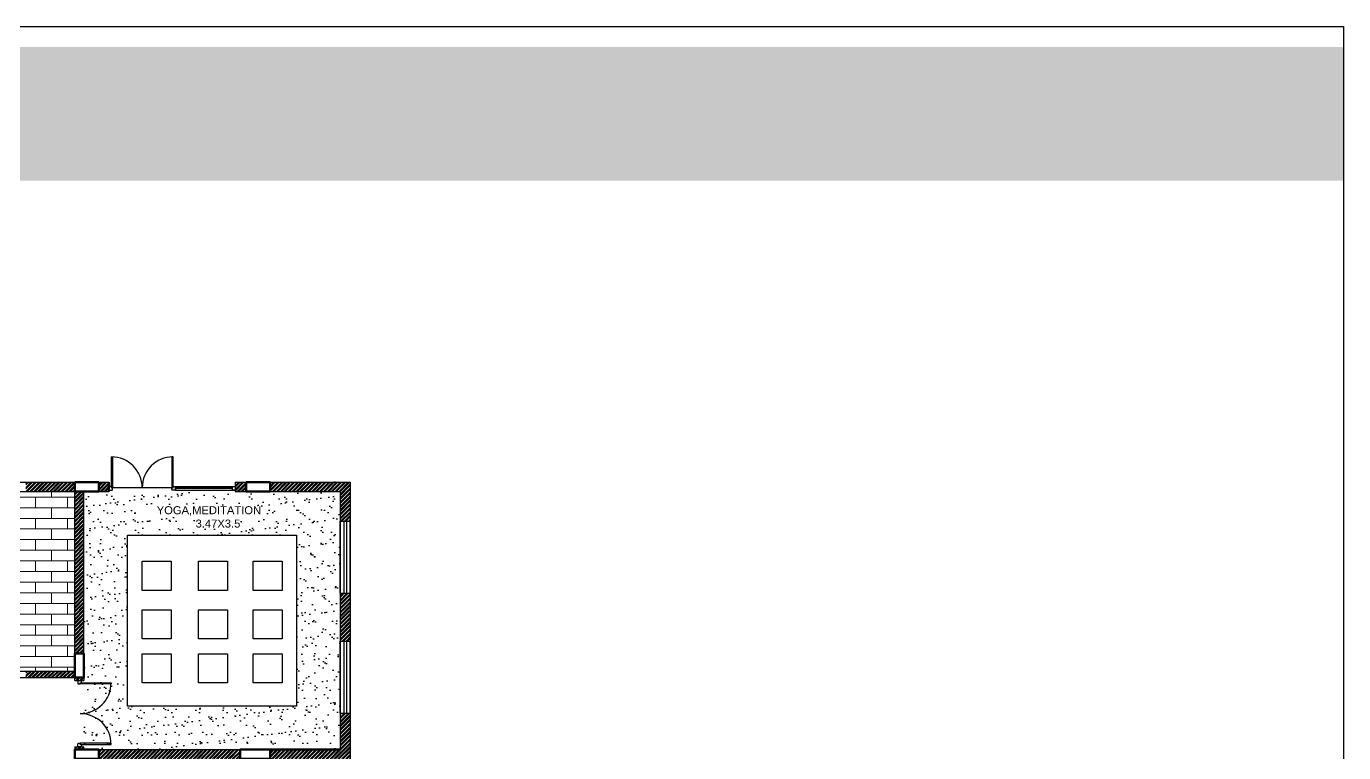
# Model space of a CAD drawing. Header units: millimetres. Extents: x 1521 to 3683, y 1649 to 3322.
# Drawn here: x 1620.91 to 1638.77, y 1667.38 to 1677.22 of the extents above; entities that cross this region are included whole.
import ezdxf

# ---------------------------------------------------------------- set-up
doc = ezdxf.new("R2010")
doc.units = ezdxf.units.MM
doc.header["$LTSCALE"] = 0.1
for name, color, linetype, lineweight in [('COL', 1, 'Continuous', 50), ('WALL', 7, 'Continuous', 50), ('WIN', 8, 'Continuous', 25)]:
    doc.layers.add(name, color=color, linetype=linetype, lineweight=lineweight)
doc.styles.add('WORKING', font='ARIALN.TTF')
pattern_1 = [(45, (959.437575, 807.466503), (-0.0265249055, 0.0265249055), []), (45, (959.437575, 807.48526), (-0.0265249055, 0.0265249055), [])]

# ---------------------------------------------------------------- blocks, each defined once
blk = doc.blocks.new('A$C3F6A36EA')
h = blk.add_hatch(color=10)
h.set_gradient(color1=(22, 110, 12), color2=(129, 189, 10), tint=0.46)
h.paths.add_polyline_path([(-44.213, 20.41), (-3.313, 20.41), (-3.313, 22.222), (-44.213, 22.222)])
at = {"color": 0}
blk.add_lwpolyline([(-44.213, 22.5), (-3.313, 22.5), (-3.313, -5.276), (-44.213, -5.276)], close=True, dxfattribs=at)

msp = doc.modelspace()

# ---------------------------------------------------------------- hatches: boundary and pattern name
h = msp.add_hatch()
h.set_pattern_fill('STEEL', color=256, scale=0.011815, style=0)
h.set_pattern_definition(pattern_1)
h.paths.add_polyline_path([(1617.6645, 1671.0414), (1617.611, 1671.0414), (1617.611, 1670.9166), (1617.6645, 1670.9166)])
h.paths.add_polyline_path([(1617.5676, 1670.7159), (1617.4863, 1670.7159), (1617.4863, 1669.9403), (1617.4863, 1668.8013), (1617.5676, 1668.8013)])
h.paths.add_polyline_path([(1617.4863, 1671.0414), (1616.754, 1671.0414), (1616.754, 1670.9166), (1617.4863, 1670.9166)])
h.paths.add_polyline_path([(1618.5439, 1671.0414), (1618.1145, 1671.0414), (1618.1145, 1670.9166), (1618.5439, 1670.9166)])
h.paths.add_polyline_path([(1619.1107, 1671.0414), (1618.8694, 1671.0414), (1618.8694, 1670.9166), (1619.1107, 1670.9166)])
h.paths.add_polyline_path([(1621.5705, 1671.0414), (1620.9085, 1671.0414), (1620.9085, 1670.9166), (1621.5705, 1670.9166)])
h.paths.add_polyline_path([(1622.034, 1671.0414), (1621.8959, 1671.0414), (1621.8959, 1670.9166), (1622.034, 1670.9166)])
h.paths.add_polyline_path([(1623.8919, 1671.0414), (1623.7441, 1671.0414), (1623.7441, 1670.9166), (1623.8919, 1670.9166)])
h.paths.add_polyline_path([(1625.3021, 1671.0414), (1624.9106, 1671.0414), (1624.2173, 1671.0414), (1624.2173, 1670.9166), (1625.1662, 1670.9166), (1625.1662, 1670.5122), (1625.3021, 1670.5122)])
h.paths.add_polyline_path([(1621.6952, 1670.9166), (1621.5705, 1670.9166), (1621.5705, 1668.7199), (1621.6952, 1668.7199)])
h.paths.add_polyline_path([(1621.5705, 1668.4831), (1620.9085, 1668.4831), (1620.9085, 1668.3945), (1621.5705, 1668.3945)])
h.paths.add_polyline_path([(1621.6952, 1668.3945), (1621.5705, 1668.3945), (1621.5705, 1668.3561), (1621.6952, 1668.3561)])
h.paths.add_polyline_path([(1619.1107, 1668.4831), (1618.1145, 1668.4831), (1618.1145, 1668.3945), (1619.1107, 1668.3945)])
h.paths.add_polyline_path([(1617.6645, 1668.4831), (1617.611, 1668.4831), (1617.611, 1668.3945), (1617.6645, 1668.3945)])
h = msp.add_hatch()
h.set_pattern_fill('AR-SAND', color=256, scale=0.059074, angle=45, style=0)
h.set_pattern_definition([(82.5, (684.849, 958.43), (-2.1111885, 1.977517), [0, -2.2807224, 0, -2.550808, 0, -2.4382723]), (52.5, (684.849, 958.43), (-1.11656, 4.872013), [0, -1.2303897, 0, -2.055651, 0, -0.7877495]), (12.5, (683.544, 957.125), (3.298091, 3.3100975), [0, -0.7502376, 0, -2.7008554, 0, -3.526117]), (2.5, (683.544, 957.125), (2.258281, 4.1207), [0, -0.375119, 0, -1.770561, 0, -2.0256416])])
h.paths.add_polyline_path([(1622.376, 1670.5551), (1624.4339, 1670.5551), (1624.4339, 1667.8053), (1622.376, 1667.8053)], flags=16)
h.paths.add_polyline_path([(1621.6952, 1670.9166), (1625.1662, 1670.9166), (1625.1662, 1667.4182), (1621.6952, 1667.4182)])
h = msp.add_hatch()
h.set_pattern_fill('STEEL', color=256, scale=0.011815, style=0)
h.set_pattern_definition(pattern_1)
h.paths.add_polyline_path([(1625.3021, 1669.5359), (1625.1662, 1669.5359), (1625.1662, 1668.8885), (1625.3021, 1668.8885)])
h.paths.add_polyline_path([(1625.3021, 1667.9122), (1625.1662, 1667.9122), (1625.1662, 1667.4182), (1624.2173, 1667.4182), (1624.2173, 1667.2934), (1625.3021, 1667.2934)])
h.paths.add_polyline_path([(1623.8105, 1667.4182), (1621.8959, 1667.4182), (1621.8959, 1667.2934), (1622.9552, 1667.2934), (1623.6856, 1667.2934), (1623.8105, 1667.2934)])
h.paths.add_polyline_path([(1621.6952, 1667.2934), (1621.5705, 1667.2934), (1621.5705, 1667.1915), (1621.6952, 1667.1915)])
h.paths.add_polyline_path([(1621.6952, 1667.4561), (1621.5705, 1667.4561), (1621.5705, 1667.4182), (1621.6952, 1667.4182)])
h.paths.add_polyline_path([(1624.2173, 1667.2934), (1624.0815, 1667.2934), (1624.0815, 1666.5684), (1624.2173, 1666.5684)])
h.paths.add_polyline_path([(1624.2173, 1666.2415), (1624.0815, 1666.2415), (1624.0815, 1666.2006), (1624.0815, 1665.979), (1624.2173, 1665.979)])
h.paths.add_polyline_path([(1624.0815, 1666.2006), (1623.7285, 1666.2006), (1623.7286, 1666.1557), (1623.7285, 1666.1557), (1623.7285, 1666.112), (1624.0815, 1666.112)])
h.paths.add_polyline_path([(1623.2792, 1666.1815), (1623.2793, 1666.1815), (1623.2792, 1666.2006), (1623.1067, 1666.2006), (1623.1067, 1665.5212), (1623.1954, 1665.5212), (1623.1954, 1666.112), (1623.2792, 1666.112)])
h.paths.add_polyline_path([(1621.6952, 1666.7093), (1621.6369, 1666.7093), (1621.5705, 1666.7093), (1621.5705, 1665.0046), (1621.6952, 1665.0046), (1621.6952, 1665.0514)])
h.paths.add_polyline_path([(1624.0815, 1665.5212), (1623.1954, 1665.5212), (1621.6952, 1665.5212), (1621.6952, 1665.4326), (1624.0815, 1665.4326)])
at = {"layer": 'WIN', "lineweight": 0}
h = msp.add_hatch(dxfattribs=at)
h.set_pattern_fill('AR-BRSTD', color=9, scale=0.002127, style=0)
h.set_pattern_definition([(0, (959.43757, 807.4665), (0, 0.14406363), []), (90, (959.43757, 807.4665), (-0.216068436, 0.14406363), [0.14406363, -0.14406363])])
edge = h.paths.add_edge_path()
edge.add_arc((1619.107, 1670.6398), 0.2072, 0, 360)
edge = h.paths.add_edge_path()
edge.add_arc((1618.645, 1670.6398), 0.2072, 0, 360)
h.paths.add_polyline_path([(1617.5676, 1668.8013), (1617.611, 1668.8013), (1617.611, 1668.4831), (1618.236, 1668.4831), (1618.236, 1669.1073), (1618.2896, 1669.1073), (1618.2896, 1668.4831), (1618.4028, 1668.4831), (1618.4028, 1668.7701), (1618.9834, 1668.7701), (1618.9834, 1668.699), (1619.2743, 1668.699), (1619.2743, 1668.4831), (1621.5705, 1668.4831), (1621.5705, 1670.9166), (1618.2896, 1670.9166), (1618.2896, 1670.2924), (1618.236, 1670.2924), (1618.236, 1670.9166), (1617.611, 1670.9166), (1617.611, 1670.7159), (1617.5676, 1670.7159)])
at = {"layer": 'WIN'}
h = msp.add_hatch(dxfattribs=at)
h.set_pattern_fill('AR-SAND', color=9, scale=0.004726, style=0)
h.set_pattern_definition([(37.5, (959.43757, 807.4665), (-0.007561598, 0.23129211), [0, -0.18245779, 0, -0.204064634, 0, -0.195061782]), (7.5, (959.43757, 807.4665), (0.21244049, 0.338764825), [0, -0.098431176, 0, -0.164452087, 0, -0.06301996]), (327.5, (959.28993, 807.4665), (0.37381558, 0.0006792), [0, -0.06001901, 0, -0.216068436, 0, -0.282089346]), (317.5, (959.28993, 807.4665), (0.36084962, 0.10535431), [0, -0.030009505, 0, -0.141644863, 0, -0.162051327])])
h.paths.add_polyline_path([(1621.6952, 1670.9166), (1625.1662, 1670.9166), (1625.1662, 1667.4182), (1621.6952, 1667.4182)])
h.paths.add_polyline_path([(1622.286, 1668.0089), (1622.286, 1670.3259), (1624.5755, 1670.3259), (1624.5755, 1668.0089)])

# ---------------------------------------------------------------- linework, layer by layer
for p, q in [((1618.8694, 1671.0414), (1621.5705, 1671.0414)), ((1621.8959, 1671.0414), (1622.034, 1671.0414)), ((1623.7441, 1671.0414), (1623.8919, 1671.0414)), ((1623.7441, 1671.0414), (1623.7441, 1670.9166)), ((1624.2173, 1671.0414), (1625.3021, 1671.0414)), ((1624.9106, 1671.0414), (1625.3021, 1671.0414)), ((1625.3021, 1671.0414), (1625.3021, 1667.2934)), ((1625.3021, 1671.0414), (1625.3021, 1667.2934)), ((1618.1145, 1670.9166), (1622.034, 1670.9166)), ((1621.5705, 1668.7199), (1621.5705, 1670.9166)), ((1621.6952, 1668.7199), (1621.6952, 1670.9166)), ((1622.0661, 1670.9662), (1622.0661, 1670.9823)), ((1622.0661, 1670.9662), (1622.0822, 1670.9662)), ((1622.9018, 1670.9662), (1622.8857, 1670.9662)), ((1622.9018, 1670.9662), (1622.9018, 1670.9823)), ((1622.934, 1670.9823), (1623.7441, 1670.9823)), ((1622.934, 1670.9341), (1622.934, 1670.9823)), ((1622.934, 1670.9341), (1623.7441, 1670.9341)), ((1623.7441, 1670.9166), (1623.8919, 1670.9166)), ((1624.2173, 1670.9166), (1625.1662, 1670.9166)), ((1625.1662, 1670.9166), (1625.1662, 1667.4182)), ((1625.1662, 1670.5122), (1625.3021, 1670.5122)), ((1625.1662, 1669.5359), (1625.3021, 1669.5359)), ((1625.1662, 1668.8885), (1625.3021, 1668.8885)), ((1618.1145, 1668.4831), (1621.5705, 1668.4831)), ((1618.1145, 1668.3945), (1621.5705, 1668.3945)), ((1621.5705, 1668.3561), (1621.5705, 1668.3941)), ((1621.5705, 1668.3561), (1621.6952, 1668.3561)), ((1621.645, 1668.324), (1621.645, 1668.3079)), ((1621.645, 1668.324), (1621.661, 1668.324)), ((1621.6952, 1668.3941), (1621.6952, 1668.3561)), ((1625.1662, 1667.9122), (1625.3021, 1667.9122)), ((1621.5705, 1667.4561), (1621.6952, 1667.4561)), ((1621.5705, 1667.4561), (1621.5705, 1667.4182)), ((1621.645, 1667.4883), (1621.645, 1667.5043)), ((1621.645, 1667.4883), (1621.661, 1667.4883)), ((1621.6952, 1667.4182), (1621.6952, 1667.4561)), ((1621.8959, 1667.4182), (1623.8105, 1667.4182))]:
    msp.add_line(p, q)
at = {"color": 3}
msp.add_line((1625.0998, 1671.0414), (1625.0998, 1671.0527), dxfattribs=at)
for points in [[(1622.0822, 1670.9662), (1622.0661, 1670.9662), (1622.0661, 1671.3841), (1622.0822, 1671.3841)], [(1622.8857, 1670.9662), (1622.9018, 1670.9662), (1622.9018, 1671.3841), (1622.8857, 1671.3841)], [(1623.706, 1670.9823), (1623.7441, 1670.9823), (1623.7441, 1670.9341), (1623.706, 1670.9341)], [(1622.4859, 1669.9723), (1622.8773, 1669.9723), (1622.8773, 1669.5756), (1622.4859, 1669.5756)], [(1623.2476, 1669.9723), (1623.6391, 1669.9723), (1623.6391, 1669.5756), (1623.2476, 1669.5756)], [(1623.9888, 1669.9723), (1624.3803, 1669.9723), (1624.3803, 1669.5756), (1623.9888, 1669.5756)], [(1622.4859, 1669.3142), (1622.8773, 1669.3142), (1622.8773, 1668.9176), (1622.4859, 1668.9176)], [(1623.2476, 1669.3142), (1623.6391, 1669.3142), (1623.6391, 1668.9176), (1623.2476, 1668.9176)], [(1623.9888, 1669.3142), (1624.3803, 1669.3142), (1624.3803, 1668.9176), (1623.9888, 1668.9176)], [(1622.4859, 1668.7178), (1622.8773, 1668.7178), (1622.8773, 1668.3212), (1622.4859, 1668.3212)], [(1623.2476, 1668.7178), (1623.6391, 1668.7178), (1623.6391, 1668.3212), (1623.2476, 1668.3212)], [(1623.9888, 1668.7178), (1624.3803, 1668.7178), (1624.3803, 1668.3212), (1623.9888, 1668.3212)], [(1621.645, 1668.3079), (1621.645, 1668.324), (1622.0628, 1668.324), (1622.0628, 1668.3079)], [(1621.645, 1667.5043), (1621.645, 1667.4883), (1622.0628, 1667.4883), (1622.0628, 1667.5043)]]:
    msp.add_lwpolyline(points, close=True)
for points in [[(1622.0661, 1670.9823), (1622.034, 1670.9823), (1622.034, 1670.9341), (1622.0757, 1670.9341)], [(1622.0822, 1670.9405), (1622.0822, 1670.9662)], [(1622.8857, 1670.9405), (1622.8857, 1670.9662)], [(1622.9018, 1670.9823), (1622.934, 1670.9823), (1622.934, 1670.9341), (1622.8922, 1670.9341)], [(1621.661, 1668.324), (1621.661, 1668.3561), (1621.6128, 1668.3561), (1621.6128, 1668.3143)], [(1621.6192, 1668.3079), (1621.645, 1668.3079)], [(1621.661, 1667.4883), (1621.661, 1667.4561), (1621.6128, 1667.4561), (1621.6128, 1667.4979)], [(1621.6192, 1667.5043), (1621.645, 1667.5043)]]:
    msp.add_lwpolyline(points)
for centre, radius, start, end in [((1622.0661, 1670.9662), 0.4179, 0, 90), ((1622.9018, 1670.9662), 0.4179, 90, 180), ((1622.0757, 1670.9405), 0.00643, 270, 0), ((1622.8922, 1670.9405), 0.00643, 180, 270), ((1621.6192, 1668.3143), 0.00643, 180, 270), ((1621.645, 1668.324), 0.4179, 270, 0), ((1621.645, 1667.4883), 0.4179, 0, 90), ((1621.6192, 1667.4979), 0.00643, 90, 180)]:
    msp.add_arc(centre, radius, start, end)
at = {"layer": 'COL'}
msp.add_line((1621.5705, 1671.0414), (1621.8959, 1671.0414), dxfattribs=at)
msp.add_lwpolyline([(1621.8959, 1671.0414), (1621.8959, 1670.9166), (1621.5705, 1670.9166), (1621.5705, 1671.0414)], dxfattribs=at)
for points in [[(1623.8919, 1671.0414), (1624.2173, 1671.0414), (1624.2173, 1670.9166), (1623.8919, 1670.9166)], [(1621.6952, 1668.7199), (1621.6952, 1668.3945), (1621.5705, 1668.3945), (1621.5705, 1668.7199)], [(1621.8959, 1667.4182), (1621.8959, 1667.2934), (1621.5705, 1667.2934), (1621.5705, 1667.4182)], [(1624.2173, 1667.4182), (1624.2173, 1667.2934), (1623.8105, 1667.2934), (1623.8105, 1667.4182)]]:
    msp.add_lwpolyline(points, close=True, dxfattribs=at)
at = {"layer": 'WALL'}
for p, q in [((1622.034, 1670.9166), (1622.034, 1671.0414)), ((1624.2173, 1667.4182), (1625.1662, 1667.4182))]:
    msp.add_line(p, q, dxfattribs=at)
at = {"layer": 'WIN'}
for p, q in [((1622.8857, 1670.9638), (1622.0822, 1670.9638)), ((1623.706, 1670.9638), (1622.934, 1670.9638)), ((1623.706, 1670.9559), (1622.934, 1670.9559)), ((1625.1662, 1669.5359), (1625.1662, 1670.5122)), ((1625.2208, 1669.5359), (1625.2208, 1670.5122)), ((1625.2587, 1669.5359), (1625.2587, 1670.5122)), ((1625.3021, 1669.5359), (1625.3021, 1670.5122)), ((1625.1662, 1667.9122), (1625.1662, 1668.8885)), ((1625.2208, 1667.9122), (1625.2208, 1668.8885)), ((1625.2587, 1667.9122), (1625.2587, 1668.8885)), ((1625.3021, 1667.9122), (1625.3021, 1668.8885))]:
    msp.add_line(p, q, dxfattribs=at)
at = {"layer": 'WIN', "color": 9}
msp.add_lwpolyline([(1622.286, 1670.3259), (1624.5755, 1670.3259), (1624.5755, 1668.0089), (1622.286, 1668.0089)], close=True, dxfattribs=at)

# ---------------------------------------------------------------- block references
at = {"color": 0}
msp.add_blockref('A$C3F6A36EA', (1642.079, 1654.7171), dxfattribs=at)

# ---------------------------------------------------------------- texts
at = {"ltscale": 0.2, "insert": (1621.9468, 1670.716), "char_height": 0.108478, "width": 2.869906, "attachment_point": 1, "style": 'WORKING'}
msp.add_mtext('\\pi0.73414;{\\f@Arial Unicode MS|b0|i0|c0|p34;YOGA,MEDITATION\\P\\pi1.0083;      3.47X3.5}', dxfattribs=at)

doc.saveas('drawing.dxf')
